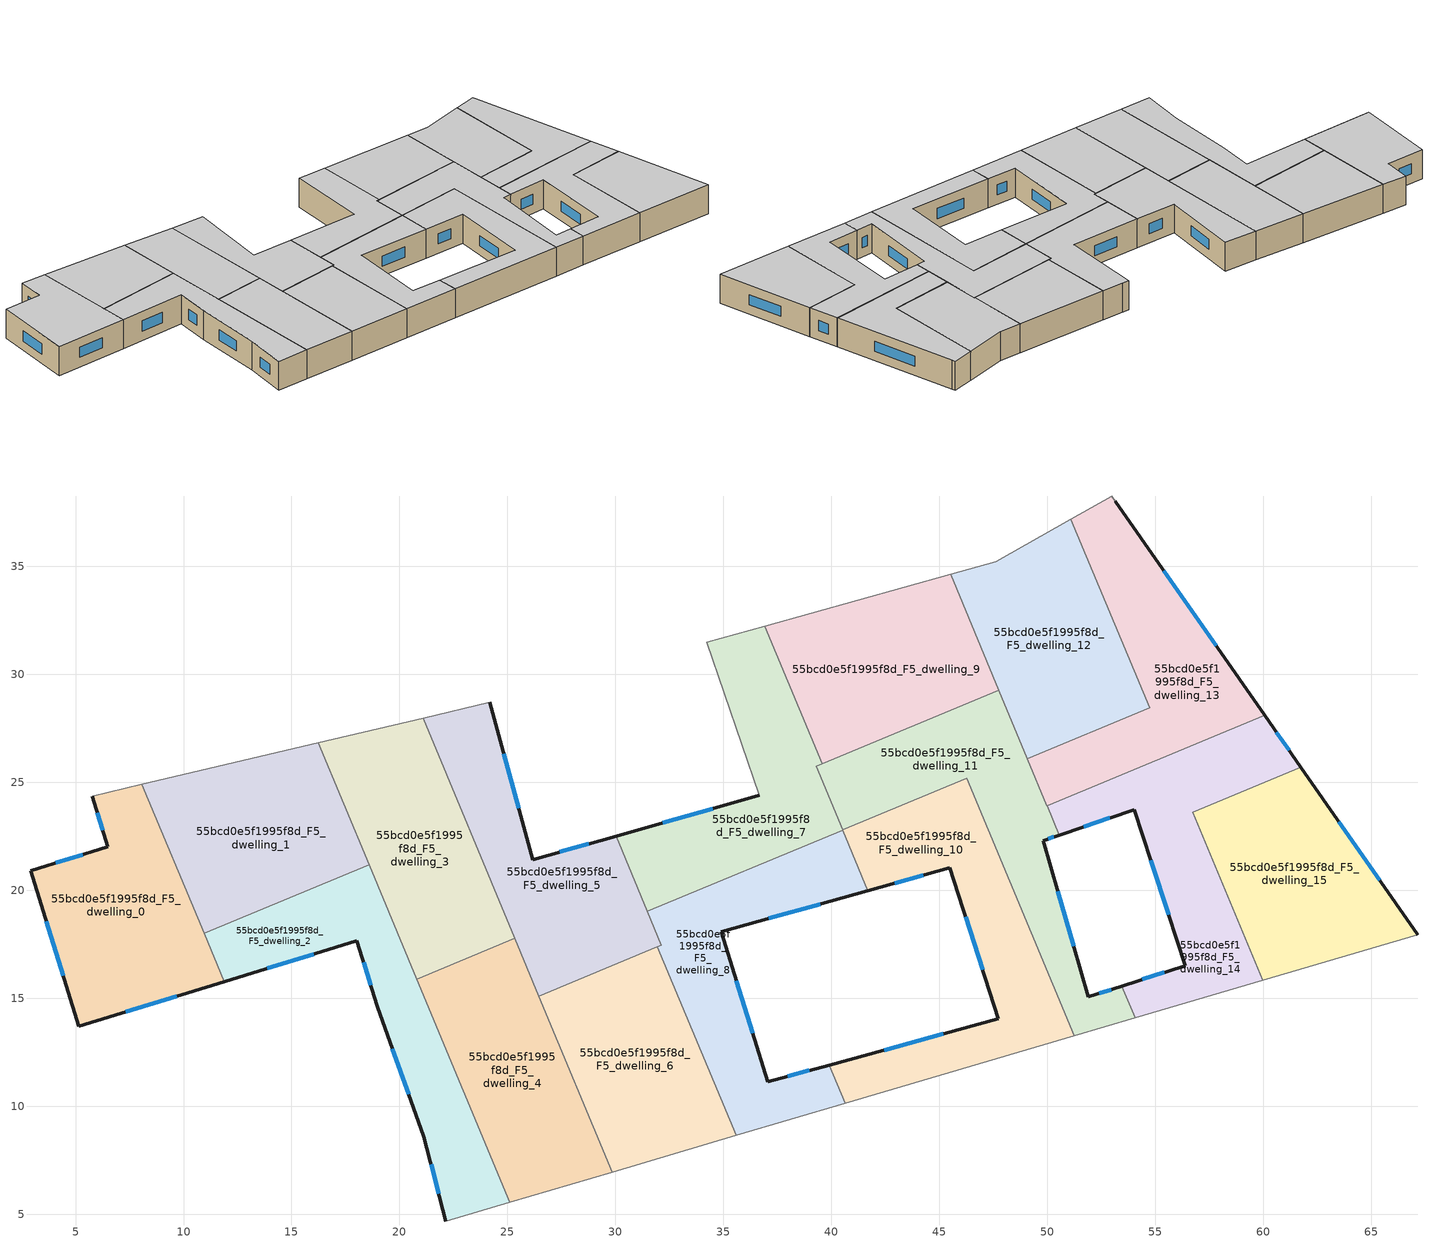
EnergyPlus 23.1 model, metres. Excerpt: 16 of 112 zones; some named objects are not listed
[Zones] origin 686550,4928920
55bcd0e5f1995f8d_F5_dwelling_0
 floor to 55bcd0e5f1995f8d_F4_dwelling_0 (EU_floor_Construction): 8.08,24.91 11.88,15.77 5.15,13.7 2.94,20.91 6.49,22.01 5.77,24.36 z15
 wall outside (EU_wall_Construction): 5.77,24.36 6.49,22.01 2.94,20.91 5.15,13.7 11.88,15.77 z15:18
 wall adiabatic (EU_wall_Construction): 8.08,24.91 5.77,24.36 z15:18
 wall to 55bcd0e5f1995f8d_F5_dwelling_1 (EU_wall_Construction): 10.95,18 8.08,24.91 z15:18
 wall to 55bcd0e5f1995f8d_F5_dwelling_2 (EU_wall_Construction): 11.88,15.77 10.95,18 z15:18
 window (EU_Window_Construction): 6,23.6 6.26,22.77 / 7.34,14.37 9.69,15.1 / 3.65,18.57 4.43,16.05 / 5.34,21.65 4.09,21.27 z15.98:17.02
 ceiling to 55bcd0e5f1995f8d_F6_dwelling_0 (EU_floor_Construction): 11.88,15.77 8.08,24.91 5.77,24.36 6.49,22.01 2.94,20.91 5.15,13.7 z18
55bcd0e5f1995f8d_F5_dwelling_1
 floor to 55bcd0e5f1995f8d_F4_dwelling_1 (EU_floor_Construction): 16.25,26.83 18.6,21.19 10.95,18 8.08,24.91 z15
 wall to 55bcd0e5f1995f8d_F5_dwelling_2 (EU_wall_Construction): 10.95,18 18.6,21.19 z15:18
 wall adiabatic (EU_wall_Construction): 16.25,26.83 8.08,24.91 z15:18
 wall to 55bcd0e5f1995f8d_F5_dwelling_3 (EU_wall_Construction): 18.6,21.19 16.25,26.83 z15:18
 ceiling to 55bcd0e5f1995f8d_F6_dwelling_1 (EU_floor_Construction): 18.6,21.19 16.25,26.83 8.08,24.91 10.95,18 z18
55bcd0e5f1995f8d_F5_dwelling_10
 floor to 55bcd0e5f1995f8d_F4_dwelling_10 (EU_floor_Construction): 46.28,25.19 51.25,13.25 40.64,10.13 39.9,11.9 47.73,14.04 45.49,21.05 41.7,19.98 40.52,22.8 z15
 wall outside (EU_wall_Construction): 41.7,19.98 45.49,21.05 47.73,14.04 39.9,11.9 z15:18
 wall to 55bcd0e5f1995f8d_F5_dwelling_11 (EU_wall_Construction): 51.25,13.25 46.28,25.19 40.52,22.8 z15:18
 wall adiabatic (EU_wall_Construction): 40.64,10.13 51.25,13.25 z15:18
 wall to 55bcd0e5f1995f8d_F5_dwelling_8 (EU_wall_Construction): 39.9,11.9 40.64,10.13 / 40.53,22.78 41.7,19.98 z15:18
 wall to 55bcd0e5f1995f8d_F5_dwelling_7 (EU_wall_Construction): 40.52,22.8 40.53,22.78 z15:18
 window (EU_Window_Construction): 42.93,20.33 44.26,20.7 / 45.19,13.35 42.45,12.6 / 46.22,18.77 47.01,16.32 z15.98:17.02
 ceiling to 55bcd0e5f1995f8d_F6_dwelling_10 (EU_floor_Construction): 51.25,13.25 46.28,25.19 40.52,22.8 41.7,19.98 45.49,21.05 47.73,14.04 39.9,11.9 40.64,10.13 z18
55bcd0e5f1995f8d_F5_dwelling_11
 floor to 55bcd0e5f1995f8d_F4_dwelling_11 (EU_floor_Construction): 47.76,29.26 50.56,22.55 49.81,22.3 51.91,15.06 53.46,15.56 54.08,14.09 51.25,13.25 46.28,25.19 40.52,22.8 39.3,25.74 z15
 wall outside (EU_wall_Construction): 53.46,15.56 51.91,15.06 49.81,22.3 50.56,22.55 z15:18
 wall to 55bcd0e5f1995f8d_F5_dwelling_14 (EU_wall_Construction): 54.08,14.09 53.46,15.56 / 50.56,22.55 49.99,23.9 z15:18
 wall adiabatic (EU_wall_Construction): 51.25,13.25 54.08,14.09 / 47.76,29.26 39.3,25.74 z15:18
 wall to 55bcd0e5f1995f8d_F5_dwelling_7 (EU_wall_Construction): 39.3,25.74 40.52,22.8 z15:18
 wall to 55bcd0e5f1995f8d_F5_dwelling_12 (EU_wall_Construction): 49.08,26.1 47.76,29.26 z15:18
 wall to 55bcd0e5f1995f8d_F5_dwelling_13 (EU_wall_Construction): 49.99,23.9 49.08,26.1 z15:18
 window (EU_Window_Construction): 52.96,15.4 52.42,15.22 / 50.05,22.38 50.31,22.47 / 51.23,17.41 50.5,19.95 z15.98:17.02
 ceiling to 55bcd0e5f1995f8d_F6_dwelling_11 (EU_floor_Construction): 54.08,14.09 53.46,15.56 51.91,15.06 49.81,22.3 50.56,22.55 47.76,29.26 39.3,25.74 40.52,22.8 46.28,25.19 51.25,13.25 z18
55bcd0e5f1995f8d_F5_dwelling_12
 floor to 55bcd0e5f1995f8d_F4_dwelling_12 (EU_floor_Construction): 51.1,37.19 54.74,28.46 49.08,26.1 45.53,34.63 47.61,35.21 z15
 wall adiabatic (EU_wall_Construction): 51.1,37.19 47.61,35.21 45.53,34.63 47.76,29.26 z15:18
 wall to 55bcd0e5f1995f8d_F5_dwelling_13 (EU_wall_Construction): 49.08,26.1 54.74,28.46 51.1,37.19 z15:18
 ceiling to 55bcd0e5f1995f8d_F6_dwelling_12 (EU_floor_Construction): 54.74,28.46 51.1,37.19 47.61,35.21 45.53,34.63 49.08,26.1 z18
55bcd0e5f1995f8d_F5_dwelling_13
 floor to 55bcd0e5f1995f8d_F4_dwelling_13 (EU_floor_Construction): 53.16,38.01 60.07,28.1 49.99,23.9 49.08,26.1 54.74,28.46 51.1,37.19 52.98,38.26 z15
 wall outside (EU_wall_Construction): 60.07,28.1 53.16,38.01 z15:18
 wall adiabatic (EU_wall_Construction): 53.16,38.01 52.98,38.26 51.1,37.19 z15:18
 wall to 55bcd0e5f1995f8d_F5_dwelling_14 (EU_wall_Construction): 49.99,23.9 60.07,28.1 z15:18
 window (EU_Window_Construction): 57.83,31.32 55.41,34.79 z15.98:17.02
 ceiling to 55bcd0e5f1995f8d_F6_dwelling_13 (EU_floor_Construction): 60.07,28.1 53.16,38.01 52.98,38.26 51.1,37.19 54.74,28.46 49.08,26.1 49.99,23.9 z18
55bcd0e5f1995f8d_F5_dwelling_14
 floor to 55bcd0e5f1995f8d_F4_dwelling_14 (EU_floor_Construction): 60.07,28.1 61.75,25.7 56.75,23.62 59.99,15.83 54.08,14.09 53.46,15.56 56.38,16.51 54.03,23.73 50.56,22.55 49.99,23.9 z15
 wall outside (EU_wall_Construction): 50.56,22.55 54.03,23.73 56.38,16.51 53.46,15.56 / 61.75,25.7 60.07,28.1 z15:18
 wall to 55bcd0e5f1995f8d_F5_dwelling_15 (EU_wall_Construction): 59.99,15.83 56.75,23.62 61.75,25.7 z15:18
 wall adiabatic (EU_wall_Construction): 54.08,14.09 59.99,15.83 z15:18
 window (EU_Window_Construction): 55.43,16.2 54.41,15.87 / 54.8,21.38 55.62,18.86 / 51.69,22.93 52.9,23.35 / 61.2,26.48 60.62,27.32 z15.98:17.02
 ceiling to 55bcd0e5f1995f8d_F6_dwelling_14 (EU_floor_Construction): 59.99,15.83 56.75,23.62 61.75,25.7 60.07,28.1 49.99,23.9 50.56,22.55 54.03,23.73 56.38,16.51 53.46,15.56 54.08,14.09 z18
55bcd0e5f1995f8d_F5_dwelling_15
 floor to 55bcd0e5f1995f8d_F4_dwelling_15 (EU_floor_Construction): 61.75,25.7 67.15,17.94 59.99,15.83 56.75,23.62 z15
 wall outside (EU_wall_Construction): 67.15,17.94 61.75,25.7 z15:18
 wall adiabatic (EU_wall_Construction): 59.99,15.83 67.15,17.94 z15:18
 window (EU_Window_Construction): 65.4,20.46 63.5,23.17 z15.98:17.02
 ceiling to 55bcd0e5f1995f8d_F6_dwelling_15 (EU_floor_Construction): 67.15,17.94 61.75,25.7 56.75,23.62 59.99,15.83 z18
55bcd0e5f1995f8d_F5_dwelling_2
 floor to 55bcd0e5f1995f8d_F4_dwelling_2 (EU_floor_Construction): 18.6,21.19 25.11,5.55 22.15,4.68 21.14,8.58 18.96,14.62 18.04,17.66 11.88,15.77 10.95,18 z15
 wall outside (EU_wall_Construction): 11.88,15.77 18.04,17.66 18.96,14.62 21.14,8.58 22.15,4.68 z15:18
 wall adiabatic (EU_wall_Construction): 22.15,4.68 25.11,5.55 z15:18
 wall to 55bcd0e5f1995f8d_F5_dwelling_4 (EU_wall_Construction): 25.11,5.55 20.81,15.88 z15:18
 wall to 55bcd0e5f1995f8d_F5_dwelling_3 (EU_wall_Construction): 20.81,15.88 18.6,21.19 z15:18
 window (EU_Window_Construction): 13.88,16.38 16.03,17.05 / 21.46,7.31 21.82,5.95 / 19.67,12.66 20.43,10.54 / 18.34,16.67 18.66,15.61 z15.98:17.02
 ceiling to 55bcd0e5f1995f8d_F6_dwelling_2 (EU_floor_Construction): 25.11,5.55 18.6,21.19 10.95,18 11.88,15.77 18.04,17.66 18.96,14.62 21.14,8.58 22.15,4.68 z18
55bcd0e5f1995f8d_F5_dwelling_3
 floor to 55bcd0e5f1995f8d_F4_dwelling_3 (EU_floor_Construction): 21.1,27.97 25.34,17.77 20.81,15.88 16.25,26.83 z15
 wall adiabatic (EU_wall_Construction): 21.1,27.97 16.25,26.83 z15:18
 wall to 55bcd0e5f1995f8d_F5_dwelling_4 (EU_wall_Construction): 20.81,15.88 25.34,17.77 z15:18
 wall to 55bcd0e5f1995f8d_F5_dwelling_5 (EU_wall_Construction): 25.34,17.77 21.1,27.97 z15:18
 ceiling to 55bcd0e5f1995f8d_F6_dwelling_3 (EU_floor_Construction): 25.34,17.77 21.1,27.97 16.25,26.83 20.81,15.88 z18
55bcd0e5f1995f8d_F5_dwelling_4
 floor to 55bcd0e5f1995f8d_F4_dwelling_4 (EU_floor_Construction): 25.34,17.77 29.85,6.95 25.11,5.55 20.81,15.88 z15
 wall adiabatic (EU_wall_Construction): 25.11,5.55 29.85,6.95 z15:18
 wall to 55bcd0e5f1995f8d_F5_dwelling_6 (EU_wall_Construction): 29.85,6.95 26.46,15.09 z15:18
 wall to 55bcd0e5f1995f8d_F5_dwelling_5 (EU_wall_Construction): 26.46,15.09 25.34,17.77 z15:18
 ceiling to 55bcd0e5f1995f8d_F6_dwelling_4 (EU_floor_Construction): 29.85,6.95 25.34,17.77 20.81,15.88 25.11,5.55 z18
55bcd0e5f1995f8d_F5_dwelling_5
 floor to 55bcd0e5f1995f8d_F4_dwelling_5 (EU_floor_Construction): 30.03,22.51 32.14,17.46 26.46,15.09 21.1,27.97 24.19,28.7 26.18,21.42 z15
 wall outside (EU_wall_Construction): 30.03,22.51 26.18,21.42 24.19,28.7 z15:18
 wall adiabatic (EU_wall_Construction): 24.19,28.7 21.1,27.97 z15:18
 wall to 55bcd0e5f1995f8d_F5_dwelling_7 (EU_wall_Construction): 31.49,19.02 30.03,22.51 z15:18
 wall to 55bcd0e5f1995f8d_F5_dwelling_6 (EU_wall_Construction): 26.46,15.09 31.95,17.38 z15:18
 wall to 55bcd0e5f1995f8d_F5_dwelling_8 (EU_wall_Construction): 31.95,17.38 32.14,17.46 31.49,19.02 z15:18
 window (EU_Window_Construction): 25.53,23.79 24.83,26.33 / 28.78,22.16 27.43,21.78 z15.98:17.02
 ceiling to 55bcd0e5f1995f8d_F6_dwelling_5 (EU_floor_Construction): 32.14,17.46 30.03,22.51 26.18,21.42 24.19,28.7 21.1,27.97 26.46,15.09 z18
55bcd0e5f1995f8d_F5_dwelling_6
 floor to 55bcd0e5f1995f8d_F4_dwelling_6 (EU_floor_Construction): 31.95,17.38 35.59,8.64 29.85,6.95 26.46,15.09 z15
 wall to 55bcd0e5f1995f8d_F5_dwelling_8 (EU_wall_Construction): 35.59,8.64 31.95,17.38 z15:18
 wall adiabatic (EU_wall_Construction): 29.85,6.95 35.59,8.64 z15:18
 ceiling to 55bcd0e5f1995f8d_F6_dwelling_6 (EU_floor_Construction): 35.59,8.64 31.95,17.38 26.46,15.09 29.85,6.95 z18
55bcd0e5f1995f8d_F5_dwelling_7
 floor to 55bcd0e5f1995f8d_F4_dwelling_7 (EU_floor_Construction): 36.92,32.24 39.58,25.85 39.3,25.74 40.53,22.78 31.49,19.02 30.03,22.51 36.67,24.39 34.22,31.49 34.92,31.68 z15
 wall outside (EU_wall_Construction): 36.67,24.39 30.03,22.51 z15:18
 wall adiabatic (EU_wall_Construction): 36.92,32.24 34.92,31.68 34.22,31.49 36.67,24.39 / 39.3,25.74 39.58,25.85 z15:18
 wall to 55bcd0e5f1995f8d_F5_dwelling_9 (EU_wall_Construction): 39.58,25.85 36.92,32.24 z15:18
 wall to 55bcd0e5f1995f8d_F5_dwelling_8 (EU_wall_Construction): 31.49,19.02 40.53,22.78 z15:18
 window (EU_Window_Construction): 34.51,23.78 32.19,23.12 z15.98:17.02
 ceiling to 55bcd0e5f1995f8d_F6_dwelling_7 (EU_floor_Construction): 40.53,22.78 39.3,25.74 39.58,25.85 36.92,32.24 34.92,31.68 34.22,31.49 36.67,24.39 30.03,22.51 31.49,19.02 z18
55bcd0e5f1995f8d_F5_dwelling_8
 floor to 55bcd0e5f1995f8d_F4_dwelling_8 (EU_floor_Construction): 40.53,22.78 41.7,19.98 34.91,18.07 37.06,11.13 39.9,11.9 40.64,10.13 35.59,8.64 31.95,17.38 32.14,17.46 31.49,19.02 z15
 wall outside (EU_wall_Construction): 39.9,11.9 37.06,11.13 34.91,18.07 41.7,19.98 z15:18
 wall adiabatic (EU_wall_Construction): 35.59,8.64 40.64,10.13 z15:18
 window (EU_Window_Construction): 37.11,18.69 39.49,19.36 / 36.36,13.39 35.61,15.81 / 38.98,11.65 37.99,11.38 z15.98:17.02
 ceiling to 55bcd0e5f1995f8d_F6_dwelling_8 (EU_floor_Construction): 40.64,10.13 39.9,11.9 37.06,11.13 34.91,18.07 41.7,19.98 40.53,22.78 31.49,19.02 32.14,17.46 31.95,17.38 35.59,8.64 z18
55bcd0e5f1995f8d_F5_dwelling_9
 floor to 55bcd0e5f1995f8d_F4_dwelling_9 (EU_floor_Construction): 45.53,34.63 47.76,29.26 39.58,25.85 36.92,32.24 z15
 wall adiabatic (EU_wall_Construction): 39.58,25.85 47.76,29.26 45.53,34.63 36.92,32.24 z15:18
 ceiling to 55bcd0e5f1995f8d_F6_dwelling_9 (EU_floor_Construction): 47.76,29.26 45.53,34.63 36.92,32.24 39.58,25.85 z18
[Building]
EU S2 Campaign: North Axis=0; Terrain=City; Solar Distribution=FullExterior
[Site:Location]
Bologna: Latitude=44.5; Longitude=11.25; Time Zone=1; Elevation=37
[SizingPeriod:WeatherFileDays]
AnnualSizingPeriod: Begin Month=1; Begin Day of Month=1; End Month=12; End Day of Month=31; Day of Week for Start Day=Monday; Use Weather File Daylight Saving Period=No; Use Weather File Rain and Snow Indicators=No
[MATERIAL]
EU_InternalMass_Material: Roughness=MediumRough; Thickness=0.1; Conductivity=1; Density=1800; Specific Heat=900; Thermal Absorptance=0.9; Solar Absorptance=0.7; Visible Absorptance=0.7
[MATERIAL:NOMASS] Roughness=MediumRough; Thermal Absorptance=0.9; Solar Absorptance=0.7; Visible Absorptance=0.7
Name | Thermal Resistance
EU_wall_NoMass | 0.905828
EU_floor_NoMass | 0.67114
[WINDOWMATERIAL:SIMPLEGLAZINGSYSTEM]
EU_Window_SimpleGlazing: UFactor=4.52486; Solar Heat Gain Coefficient=0.85; Visible Transmittance=0.85
[CONSTRUCTION]
EU_wall_Construction: EU_wall_NoMass
EU_floor_Construction: EU_floor_NoMass
EU_Window_Construction: EU_Window_SimpleGlazing
EU_InternalMass_Construction: EU_InternalMass_Material
[ZONE] Type=1; Multiplier=1; Ceiling Height=autocalculate; Floor Area=autocalculate; Part of Total Floor Area=Yes
Name | Volume
55bcd0e5f1995f8d_F5_dwelling_0 | 168.836
55bcd0e5f1995f8d_F5_dwelling_1 | 168.895
55bcd0e5f1995f8d_F5_dwelling_10 | 182.264
55bcd0e5f1995f8d_F5_dwelling_11 | 175.559
55bcd0e5f1995f8d_F5_dwelling_12 | 168.871
55bcd0e5f1995f8d_F5_dwelling_13 | 168.847
55bcd0e5f1995f8d_F5_dwelling_14 | 168.883
55bcd0e5f1995f8d_F5_dwelling_15 | 168.859
55bcd0e5f1995f8d_F5_dwelling_2 | 168.879
55bcd0e5f1995f8d_F5_dwelling_3 | 168.814
55bcd0e5f1995f8d_F5_dwelling_4 | 168.844
55bcd0e5f1995f8d_F5_dwelling_5 | 168.872
55bcd0e5f1995f8d_F5_dwelling_6 | 163.168
55bcd0e5f1995f8d_F5_dwelling_7 | 161.695
55bcd0e5f1995f8d_F5_dwelling_8 | 161.172
55bcd0e5f1995f8d_F5_dwelling_9 | 169.298
[INTERNALMASS] Construction=EU_InternalMass_Construction
Name | Zone or ZoneList | Surface Area
55bcd0e5f1995f8d_F5_dwelling_0_EU_InternalMass | 55bcd0e5f1995f8d_F5_dwelling_0 | 56.2783
55bcd0e5f1995f8d_F5_dwelling_1_EU_InternalMass | 55bcd0e5f1995f8d_F5_dwelling_1 | 56.2965
55bcd0e5f1995f8d_F5_dwelling_2_EU_InternalMass | 55bcd0e5f1995f8d_F5_dwelling_2 | 56.2935
55bcd0e5f1995f8d_F5_dwelling_3_EU_InternalMass | 55bcd0e5f1995f8d_F5_dwelling_3 | 56.2727
55bcd0e5f1995f8d_F5_dwelling_4_EU_InternalMass | 55bcd0e5f1995f8d_F5_dwelling_4 | 56.2805
55bcd0e5f1995f8d_F5_dwelling_5_EU_InternalMass | 55bcd0e5f1995f8d_F5_dwelling_5 | 56.2894
55bcd0e5f1995f8d_F5_dwelling_6_EU_InternalMass | 55bcd0e5f1995f8d_F5_dwelling_6 | 54.3892
55bcd0e5f1995f8d_F5_dwelling_7_EU_InternalMass | 55bcd0e5f1995f8d_F5_dwelling_7 | 53.8975
55bcd0e5f1995f8d_F5_dwelling_8_EU_InternalMass | 55bcd0e5f1995f8d_F5_dwelling_8 | 53.7227
55bcd0e5f1995f8d_F5_dwelling_9_EU_InternalMass | 55bcd0e5f1995f8d_F5_dwelling_9 | 56.4298
55bcd0e5f1995f8d_F5_dwelling_10_EU_InternalMass | 55bcd0e5f1995f8d_F5_dwelling_10 | 60.7505
55bcd0e5f1995f8d_F5_dwelling_11_EU_InternalMass | 55bcd0e5f1995f8d_F5_dwelling_11 | 58.52
55bcd0e5f1995f8d_F5_dwelling_12_EU_InternalMass | 55bcd0e5f1995f8d_F5_dwelling_12 | 56.2907
55bcd0e5f1995f8d_F5_dwelling_13_EU_InternalMass | 55bcd0e5f1995f8d_F5_dwelling_13 | 56.2823
55bcd0e5f1995f8d_F5_dwelling_14_EU_InternalMass | 55bcd0e5f1995f8d_F5_dwelling_14 | 56.294
55bcd0e5f1995f8d_F5_dwelling_15_EU_InternalMass | 55bcd0e5f1995f8d_F5_dwelling_15 | 56.287
[OTHEREQUIPMENT] Fuel Type=Electricity; Design Level Calculation Method=Watts/Area; Power per Zone Floor Area=1; Fraction Latent=0; Fraction Radiant=0; Fraction Lost=0; Carbon Dioxide Generation Rate=0; EndUse Subcategory=EU_Step8_InternalGains
Name | Zone or ZoneList or Space or SpaceList | Schedule
EU_Step8_InternalGain_55bcd0e5f1995f8d_F5_dwelling_0_f000 | 55bcd0e5f1995f8d_F5_dwelling_0 | EU_Step8_GainSchedule_55bcd0e5f1995f8d_F5_dwelling_0_f000
EU_Step8_InternalGain_55bcd0e5f1995f8d_F5_dwelling_1_f000 | 55bcd0e5f1995f8d_F5_dwelling_1 | EU_Step8_GainSchedule_55bcd0e5f1995f8d_F5_dwelling_1_f000
EU_Step8_InternalGain_55bcd0e5f1995f8d_F5_dwelling_2_f000 | 55bcd0e5f1995f8d_F5_dwelling_2 | EU_Step8_GainSchedule_55bcd0e5f1995f8d_F5_dwelling_2_f000
EU_Step8_InternalGain_55bcd0e5f1995f8d_F5_dwelling_3_f000 | 55bcd0e5f1995f8d_F5_dwelling_3 | EU_Step8_GainSchedule_55bcd0e5f1995f8d_F5_dwelling_3_f000
EU_Step8_InternalGain_55bcd0e5f1995f8d_F5_dwelling_4_f000 | 55bcd0e5f1995f8d_F5_dwelling_4 | EU_Step8_GainSchedule_55bcd0e5f1995f8d_F5_dwelling_4_f000
EU_Step8_InternalGain_55bcd0e5f1995f8d_F5_dwelling_5_f000 | 55bcd0e5f1995f8d_F5_dwelling_5 | EU_Step8_GainSchedule_55bcd0e5f1995f8d_F5_dwelling_5_f000
EU_Step8_InternalGain_55bcd0e5f1995f8d_F5_dwelling_6_f000 | 55bcd0e5f1995f8d_F5_dwelling_6 | EU_Step8_GainSchedule_55bcd0e5f1995f8d_F5_dwelling_6_f000
EU_Step8_InternalGain_55bcd0e5f1995f8d_F5_dwelling_7_f000 | 55bcd0e5f1995f8d_F5_dwelling_7 | EU_Step8_GainSchedule_55bcd0e5f1995f8d_F5_dwelling_7_f000
EU_Step8_InternalGain_55bcd0e5f1995f8d_F5_dwelling_8_f000 | 55bcd0e5f1995f8d_F5_dwelling_8 | EU_Step8_GainSchedule_55bcd0e5f1995f8d_F5_dwelling_8_f000
EU_Step8_InternalGain_55bcd0e5f1995f8d_F5_dwelling_9_f000 | 55bcd0e5f1995f8d_F5_dwelling_9 | EU_Step8_GainSchedule_55bcd0e5f1995f8d_F5_dwelling_9_f000
EU_Step8_InternalGain_55bcd0e5f1995f8d_F5_dwelling_10_f000 | 55bcd0e5f1995f8d_F5_dwelling_10 | EU_Step8_GainSchedule_55bcd0e5f1995f8d_F5_dwelling_10_f000
EU_Step8_InternalGain_55bcd0e5f1995f8d_F5_dwelling_11_f000 | 55bcd0e5f1995f8d_F5_dwelling_11 | EU_Step8_GainSchedule_55bcd0e5f1995f8d_F5_dwelling_11_f000
EU_Step8_InternalGain_55bcd0e5f1995f8d_F5_dwelling_12_f000 | 55bcd0e5f1995f8d_F5_dwelling_12 | EU_Step8_GainSchedule_55bcd0e5f1995f8d_F5_dwelling_12_f000
EU_Step8_InternalGain_55bcd0e5f1995f8d_F5_dwelling_13_f000 | 55bcd0e5f1995f8d_F5_dwelling_13 | EU_Step8_GainSchedule_55bcd0e5f1995f8d_F5_dwelling_13_f000
EU_Step8_InternalGain_55bcd0e5f1995f8d_F5_dwelling_14_f000 | 55bcd0e5f1995f8d_F5_dwelling_14 | EU_Step8_GainSchedule_55bcd0e5f1995f8d_F5_dwelling_14_f000
EU_Step8_InternalGain_55bcd0e5f1995f8d_F5_dwelling_15_f000 | 55bcd0e5f1995f8d_F5_dwelling_15 | EU_Step8_GainSchedule_55bcd0e5f1995f8d_F5_dwelling_15_f000
[ZONEVENTILATION:DESIGNFLOWRATE] Schedule=EU_AlwaysOn; Design Flow Rate Calculation Method=AirChanges/Hour; Air Changes per Hour=0.73129; Ventilation Type=Natural; Fan Pressure Rise=0; Fan Total Efficiency=1; Constant Term Coefficient=1; Temperature Term Coefficient=0; Velocity Term Coefficient=0; Velocity Squared Term Coefficient=0; Minimum Indoor Temperature=-100; Maximum Indoor Temperature=100; Delta Temperature=-100; Minimum Outdoor Temperature=-100; Maximum Outdoor Temperature=100; Maximum Wind Speed=40
Name | Zone or ZoneList or Space or SpaceList
EU_ConstantAir_55bcd0e5f1995f8d_F5_dwelling_0 | 55bcd0e5f1995f8d_F5_dwelling_0
EU_ConstantAir_55bcd0e5f1995f8d_F5_dwelling_1 | 55bcd0e5f1995f8d_F5_dwelling_1
EU_ConstantAir_55bcd0e5f1995f8d_F5_dwelling_2 | 55bcd0e5f1995f8d_F5_dwelling_2
EU_ConstantAir_55bcd0e5f1995f8d_F5_dwelling_3 | 55bcd0e5f1995f8d_F5_dwelling_3
EU_ConstantAir_55bcd0e5f1995f8d_F5_dwelling_4 | 55bcd0e5f1995f8d_F5_dwelling_4
EU_ConstantAir_55bcd0e5f1995f8d_F5_dwelling_5 | 55bcd0e5f1995f8d_F5_dwelling_5
EU_ConstantAir_55bcd0e5f1995f8d_F5_dwelling_6 | 55bcd0e5f1995f8d_F5_dwelling_6
EU_ConstantAir_55bcd0e5f1995f8d_F5_dwelling_7 | 55bcd0e5f1995f8d_F5_dwelling_7
EU_ConstantAir_55bcd0e5f1995f8d_F5_dwelling_8 | 55bcd0e5f1995f8d_F5_dwelling_8
EU_ConstantAir_55bcd0e5f1995f8d_F5_dwelling_9 | 55bcd0e5f1995f8d_F5_dwelling_9
EU_ConstantAir_55bcd0e5f1995f8d_F5_dwelling_10 | 55bcd0e5f1995f8d_F5_dwelling_10
EU_ConstantAir_55bcd0e5f1995f8d_F5_dwelling_11 | 55bcd0e5f1995f8d_F5_dwelling_11
EU_ConstantAir_55bcd0e5f1995f8d_F5_dwelling_12 | 55bcd0e5f1995f8d_F5_dwelling_12
EU_ConstantAir_55bcd0e5f1995f8d_F5_dwelling_13 | 55bcd0e5f1995f8d_F5_dwelling_13
EU_ConstantAir_55bcd0e5f1995f8d_F5_dwelling_14 | 55bcd0e5f1995f8d_F5_dwelling_14
EU_ConstantAir_55bcd0e5f1995f8d_F5_dwelling_15 | 55bcd0e5f1995f8d_F5_dwelling_15
[HVACTEMPLATE:ZONE:IDEALLOADSAIRSYSTEM] System Availability Schedule=EU_AlwaysOn; Maximum Heating Supply Air Temperature=50; Minimum Cooling Supply Air Temperature=13; Maximum Heating Supply Air Humidity Ratio=0.0156; Minimum Cooling Supply Air Humidity Ratio=0.0077; Heating Limit=NoLimit; Cooling Limit=NoLimit; Heating Availability Schedule=EU_AlwaysOn; Cooling Availability Schedule=EU_CoolingOff; Dehumidification Control Type=ConstantSensibleHeatRatio; Cooling Sensible Heat Ratio=0.7; Dehumidification Setpoint=60; Humidification Control Type=None; Humidification Setpoint=30; Outdoor Air Method=None; Outdoor Air Flow Rate per Person=0.00944; Outdoor Air Flow Rate per Zone Floor Area=0; Outdoor Air Flow Rate per Zone=0; Demand Controlled Ventilation Type=None; Outdoor Air Economizer Type=NoEconomizer; Heat Recovery Type=None; Sensible Heat Recovery Effectiveness=0.7; Latent Heat Recovery Effectiveness=0.65
Name | Template Thermostat
55bcd0e5f1995f8d_F5_dwelling_0 | EU_HeatOnly_55bcd0e5f1995f8d_F5_dwelling_0
55bcd0e5f1995f8d_F5_dwelling_1 | EU_HeatOnly_55bcd0e5f1995f8d_F5_dwelling_1
55bcd0e5f1995f8d_F5_dwelling_2 | EU_HeatOnly_55bcd0e5f1995f8d_F5_dwelling_2
55bcd0e5f1995f8d_F5_dwelling_3 | EU_HeatOnly_55bcd0e5f1995f8d_F5_dwelling_3
55bcd0e5f1995f8d_F5_dwelling_4 | EU_HeatOnly_55bcd0e5f1995f8d_F5_dwelling_4
55bcd0e5f1995f8d_F5_dwelling_5 | EU_HeatOnly_55bcd0e5f1995f8d_F5_dwelling_5
55bcd0e5f1995f8d_F5_dwelling_6 | EU_HeatOnly_55bcd0e5f1995f8d_F5_dwelling_6
55bcd0e5f1995f8d_F5_dwelling_7 | EU_HeatOnly_55bcd0e5f1995f8d_F5_dwelling_7
55bcd0e5f1995f8d_F5_dwelling_8 | EU_HeatOnly_55bcd0e5f1995f8d_F5_dwelling_8
55bcd0e5f1995f8d_F5_dwelling_9 | EU_HeatOnly_55bcd0e5f1995f8d_F5_dwelling_9
55bcd0e5f1995f8d_F5_dwelling_10 | EU_HeatOnly_55bcd0e5f1995f8d_F5_dwelling_10
55bcd0e5f1995f8d_F5_dwelling_11 | EU_HeatOnly_55bcd0e5f1995f8d_F5_dwelling_11
55bcd0e5f1995f8d_F5_dwelling_12 | EU_HeatOnly_55bcd0e5f1995f8d_F5_dwelling_12
55bcd0e5f1995f8d_F5_dwelling_13 | EU_HeatOnly_55bcd0e5f1995f8d_F5_dwelling_13
55bcd0e5f1995f8d_F5_dwelling_14 | EU_HeatOnly_55bcd0e5f1995f8d_F5_dwelling_14
55bcd0e5f1995f8d_F5_dwelling_15 | EU_HeatOnly_55bcd0e5f1995f8d_F5_dwelling_15
[SIZING:ZONE] Zone Cooling Design Supply Air Temperature Input Method=SupplyAirTemperature; Zone Cooling Design Supply Air Temperature=13; Zone Heating Design Supply Air Temperature Input Method=SupplyAirTemperature; Zone Heating Design Supply Air Temperature=50; Zone Cooling Design Supply Air Humidity Ratio=0.008; Zone Heating Design Supply Air Humidity Ratio=0.008; Cooling Design Air Flow Method=DesignDay; Cooling Design Air Flow Rate=0; Cooling Minimum Air Flow per Zone Floor Area=0.000762; Cooling Minimum Air Flow=0; Cooling Minimum Air Flow Fraction=0.2; Heating Design Air Flow Method=DesignDay; Heating Design Air Flow Rate=0; Heating Maximum Air Flow per Zone Floor Area=0.002032; Heating Maximum Air Flow=0.141576; Heating Maximum Air Flow Fraction=0.3; Account for Dedicated Outdoor Air System=No; Dedicated Outdoor Air System Control Strategy=NeutralSupplyAir; Dedicated Outdoor Air Low Setpoint Temperature for Design=autosize; Dedicated Outdoor Air High Setpoint Temperature for Design=autosize; Zone Load Sizing Method=Sensible Load Only No Latent Load; Zone Latent Cooling Design Supply Air Humidity Ratio Input Method=HumidityRatioDifference; Zone Cooling Design Supply Air Humidity Ratio Difference=0.005; Zone Latent Heating Design Supply Air Humidity Ratio Input Method=HumidityRatioDifference; Zone Humidification Design Supply Air Humidity Ratio Difference=0.005
55bcd0e5f1995f8d_F5_dwelling_0; 55bcd0e5f1995f8d_F5_dwelling_1; 55bcd0e5f1995f8d_F5_dwelling_2; 55bcd0e5f1995f8d_F5_dwelling_3; 55bcd0e5f1995f8d_F5_dwelling_4; 55bcd0e5f1995f8d_F5_dwelling_5; 55bcd0e5f1995f8d_F5_dwelling_6; 55bcd0e5f1995f8d_F5_dwelling_7; 55bcd0e5f1995f8d_F5_dwelling_8; 55bcd0e5f1995f8d_F5_dwelling_9; 55bcd0e5f1995f8d_F5_dwelling_10; 55bcd0e5f1995f8d_F5_dwelling_11; 55bcd0e5f1995f8d_F5_dwelling_12; 55bcd0e5f1995f8d_F5_dwelling_13; 55bcd0e5f1995f8d_F5_dwelling_14; 55bcd0e5f1995f8d_F5_dwelling_15
[SCHEDULE:CONSTANT]
Name | Hourly Value
EU_AlwaysOn | 1
EU_CoolingOff | 0
[SCHEDULE:FILE] Column Number=1; Rows to Skip at Top=0; Number of Hours of Data=8760; Column Separator=Comma; Interpolate to Timestep=No; Minutes per Item=60; Adjust Schedule for Daylight Savings=Yes
Name | File
EU_Step8_GainSchedule_55bcd0e5f1995f8d_F5_dwelling_0_f000 | ../../schedules/55bcd0e5f1995f8d/55bcd0e5f1995f8d_F5_dwelling_0_f000_gain.csv
EU_Step8_GainSchedule_55bcd0e5f1995f8d_F5_dwelling_1_f000 | ../../schedules/55bcd0e5f1995f8d/55bcd0e5f1995f8d_F5_dwelling_1_f000_gain.csv
EU_Step8_GainSchedule_55bcd0e5f1995f8d_F5_dwelling_2_f000 | ../../schedules/55bcd0e5f1995f8d/55bcd0e5f1995f8d_F5_dwelling_2_f000_gain.csv
EU_Step8_GainSchedule_55bcd0e5f1995f8d_F5_dwelling_3_f000 | ../../schedules/55bcd0e5f1995f8d/55bcd0e5f1995f8d_F5_dwelling_3_f000_gain.csv
EU_Step8_GainSchedule_55bcd0e5f1995f8d_F5_dwelling_4_f000 | ../../schedules/55bcd0e5f1995f8d/55bcd0e5f1995f8d_F5_dwelling_4_f000_gain.csv
EU_Step8_GainSchedule_55bcd0e5f1995f8d_F5_dwelling_5_f000 | ../../schedules/55bcd0e5f1995f8d/55bcd0e5f1995f8d_F5_dwelling_5_f000_gain.csv
EU_Step8_GainSchedule_55bcd0e5f1995f8d_F5_dwelling_6_f000 | ../../schedules/55bcd0e5f1995f8d/55bcd0e5f1995f8d_F5_dwelling_6_f000_gain.csv
EU_Step8_GainSchedule_55bcd0e5f1995f8d_F5_dwelling_7_f000 | ../../schedules/55bcd0e5f1995f8d/55bcd0e5f1995f8d_F5_dwelling_7_f000_gain.csv
EU_Step8_GainSchedule_55bcd0e5f1995f8d_F5_dwelling_8_f000 | ../../schedules/55bcd0e5f1995f8d/55bcd0e5f1995f8d_F5_dwelling_8_f000_gain.csv
EU_Step8_GainSchedule_55bcd0e5f1995f8d_F5_dwelling_9_f000 | ../../schedules/55bcd0e5f1995f8d/55bcd0e5f1995f8d_F5_dwelling_9_f000_gain.csv
EU_Step8_GainSchedule_55bcd0e5f1995f8d_F5_dwelling_10_f000 | ../../schedules/55bcd0e5f1995f8d/55bcd0e5f1995f8d_F5_dwelling_10_f000_gain.csv
EU_Step8_GainSchedule_55bcd0e5f1995f8d_F5_dwelling_11_f000 | ../../schedules/55bcd0e5f1995f8d/55bcd0e5f1995f8d_F5_dwelling_11_f000_gain.csv
EU_Step8_GainSchedule_55bcd0e5f1995f8d_F5_dwelling_12_f000 | ../../schedules/55bcd0e5f1995f8d/55bcd0e5f1995f8d_F5_dwelling_12_f000_gain.csv
EU_Step8_GainSchedule_55bcd0e5f1995f8d_F5_dwelling_13_f000 | ../../schedules/55bcd0e5f1995f8d/55bcd0e5f1995f8d_F5_dwelling_13_f000_gain.csv
EU_Step8_GainSchedule_55bcd0e5f1995f8d_F5_dwelling_14_f000 | ../../schedules/55bcd0e5f1995f8d/55bcd0e5f1995f8d_F5_dwelling_14_f000_gain.csv
EU_Step8_GainSchedule_55bcd0e5f1995f8d_F5_dwelling_15_f000 | ../../schedules/55bcd0e5f1995f8d/55bcd0e5f1995f8d_F5_dwelling_15_f000_gain.csv
